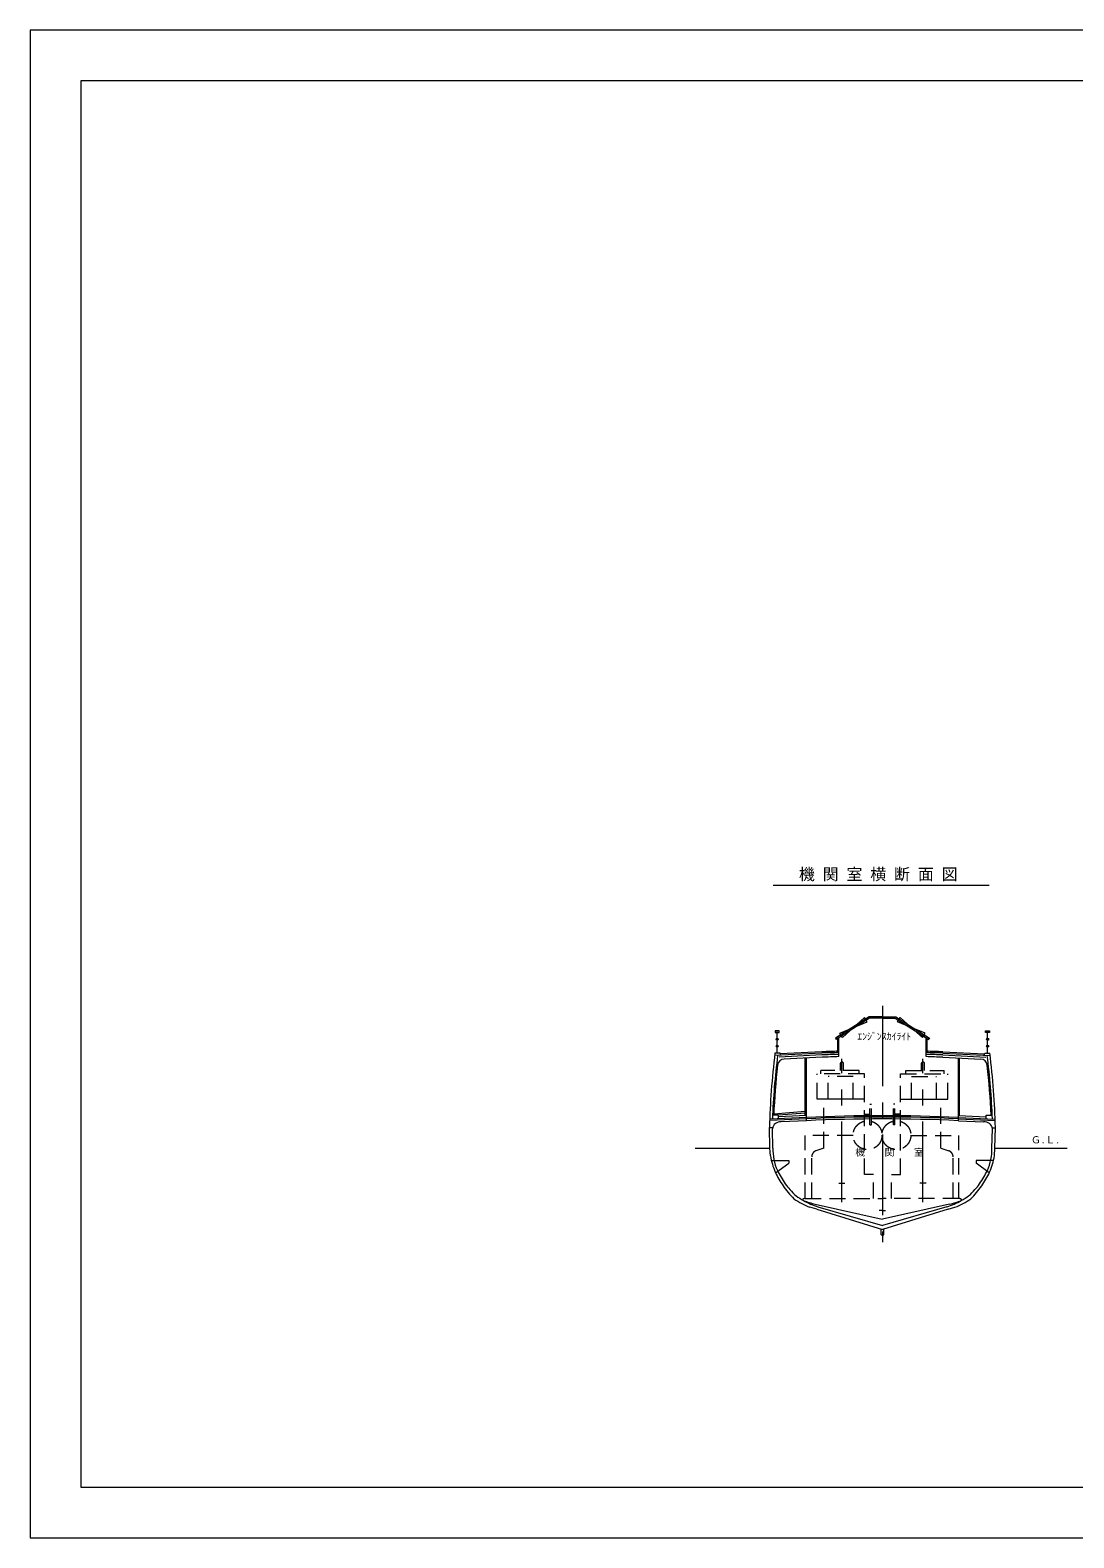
# Model space of a CAD drawing. Units: millimetres, scale not verified. Extents: x -51050 to 51050, y -29700 to 29700.
# Drawn here: x -51050 to -9960, y -29700 to 29700 of the extents above; entities that cross this region are included whole.
import ezdxf
from ezdxf.enums import TextEntityAlignment as Align

# ---------------------------------------------------------------- set-up
doc = ezdxf.new("R2010")
doc.units = ezdxf.units.MM
doc.header["$LTSCALE"] = 100
doc.linetypes.add('USER1', pattern=[50.8, 31.75, -6.35, 6.35, -6.35])
doc.linetypes.add('USER2', pattern=[9.525, 6.35, -3.175])
for name, color, linetype, lineweight in [('0-0_GL', 7, 'Continuous', 18), ('0-3_keijou', 7, 'Continuous', 18), ('0-4_frame', 7, 'Continuous', 18), ('0-5_text', 7, 'Continuous', 18), ('0-6_center', 7, 'USER1', 18)]:
    doc.layers.add(name, color=color, linetype=linetype, lineweight=lineweight)
doc.styles.add('ＭＳ ゴシック', font='')
doc.styles.get('ＭＳ ゴシック').set_extended_font_data('MS Gothic')

msp = doc.modelspace()

# ---------------------------------------------------------------- linework, layer by layer
at = {"layer": '0-0_GL'}
for p, q in [((-24866.2, -14341.3), (-21922, -14341.3)), ((-13069.8, -14341.3), (-10216.2, -14341.3))]:
    msp.add_line(p, q, dxfattribs=at)
at = {"layer": '0-3_keijou'}
for p, q in [((-18021.9, -9179.6), (-19348, -10017.5)), ((-18001, -9225.6), (-19321.2, -10059.8)), ((-18091.6, -9371.5), (-18198.5, -9202.5)), ((-17495.9, -9179.6), (-18021.9, -9179.6)), ((-17495.9, -9225.6), (-18001, -9225.6)), ((-17495.9, -9179.6), (-16969.9, -9179.6)), ((-17495.9, -9225.6), (-16990.8, -9225.6)), ((-16990.8, -9225.6), (-15670.6, -10059.8)), ((-16969.9, -9179.6), (-15643.9, -10017.5)), ((-16900.2, -9371.5), (-16793.4, -9202.5)), ((-21638, -10607.8), (-21638, -9735.5)), ((-21638, -10607.8), (-21638, -9791.9)), ((-19348, -10017.5), (-19321.2, -10059.8)), ((-19257.7, -10530.4), (-19257.7, -10019.7)), ((-19257.7, -10530.4), (-19257.7, -10019.7)), ((-19214.7, -10739.8), (-19214.7, -9992.5)), ((-19069.5, -9987.9), (-19176.4, -9818.9)), ((-15922.3, -9987.9), (-15815.5, -9818.9)), ((-15777.1, -10739.8), (-15777.1, -9992.5)), ((-15734.1, -10530.4), (-15734.1, -10019.7)), ((-15734.1, -10530.4), (-15734.1, -10019.7)), ((-15643.9, -10017.5), (-15670.6, -10059.8)), ((-13353.9, -10607.8), (-13353.9, -9735.5)), ((-13353.9, -10607.8), (-13353.9, -9791.9)), ((-19875, -10599.3), (-21729.7, -10699.8)), ((-19878, -10671), (-21565.3, -10762.2)), ((-19875.6, -10550), (-21520.8, -10633.4)), ((-15116.8, -10599.3), (-13262.1, -10699.8)), ((-15116.3, -10550), (-13471, -10633.4)), ((-15113.9, -10671), (-13426.6, -10762.2)), ((-19873.4, -10767.4), (-21364.4, -10845.3)), ((-20534.5, -13056.7), (-20534.5, -10801.9)), ((-20486.5, -13265.3), (-20486.5, -10799.4)), ((-15118.5, -10767.4), (-13627.4, -10845.3)), ((-14505.3, -13265.3), (-14505.3, -10799.4)), ((-14457.3, -13056.7), (-14457.3, -10801.9)), ((-18205.9, -12411.2), (-20064.9, -12411.2)), ((-16785.9, -12411.2), (-14926.9, -12411.2)), ((-21586.5, -13050.5), (-21817.5, -13045)), ((-20534.5, -12908.4), (-21774.9, -13007.2)), ((-21586.5, -13177.2), (-21586.5, -13050.5)), ((-20486.5, -13054.5), (-21586.5, -13106.6)), ((-20534.5, -12966.8), (-21585.1, -13050.5)), ((-14505.3, -13054.5), (-13405.4, -13106.6)), ((-13405.4, -13050.5), (-13174.3, -13045)), ((-13405.4, -13177.2), (-13405.4, -13050.5)), ((-21922, -14341.3), (-21943.2, -13538.8)), ((-21922, -14341.3), (-21943.2, -13538.8)), ((-21819.6, -13542.6), (-21943.1, -13542.6)), ((-20486.5, -13189), (-21935.1, -13257.6)), ((-20486.5, -13137.9), (-21932.8, -13206.4)), ((-21809, -14341.3), (-21829.1, -13583.3)), ((-20486.5, -13265.3), (-21482, -13307.9)), ((-14505.3, -13137.9), (-13059, -13206.4)), ((-14505.3, -13189), (-13056.8, -13257.6)), ((-14505.3, -13265.3), (-13509.9, -13307.9)), ((-13182.8, -14341.3), (-13162.8, -13583.3)), ((-13172.3, -13542.6), (-13048.7, -13542.6)), ((-13069.8, -14341.3), (-13048.6, -13538.8)), ((-13069.8, -14341.3), (-13048.6, -13538.8)), ((-21904.9, -14650.9), (-21922, -14341.3)), ((-21872.5, -14830), (-21183.8, -14830)), ((-21183.8, -14830), (-21183.8, -14934)), ((-13119.3, -14830), (-13808, -14830)), ((-13808, -14830), (-13808, -14934)), ((-13086.9, -14650.9), (-13069.8, -14341.3)), ((-21703.6, -15323), (-21183.8, -14934)), ((-13288.2, -15323), (-13808.1, -14934)), ((-19211.9, -15730.6), (-18971.9, -15730.6)), ((-15779.9, -15730.6), (-16019.9, -15730.6)), ((-20141.1, -16552.4), (-17499.7, -17139.4)), ((-14850.8, -16552.4), (-17492.1, -17139.4)), ((-20082, -16756.4), (-20352.7, -16673.2)), ((-20082, -16756.4), (-17494.8, -17547.9)), ((-20032.9, -16662.2), (-17495, -17395)), ((-17495.9, -16803.6), (-17623.2, -16803.6)), ((-14909.8, -16756.4), (-17497.1, -17547.9)), ((-14959, -16662.2), (-17496.8, -17395)), ((-17495.9, -16803.6), (-17368.6, -16803.6)), ((-14909.8, -16756.4), (-14639.1, -16673.2)), ((-17549.8, -17756.2), (-17549.8, -17532.1)), ((-17495.9, -17769.1), (-17495.9, -18055.5)), ((-17495.9, -17769.1), (-17495.9, -18055.5)), ((-17442.1, -17756.2), (-17442.1, -17532.1))]:
    msp.add_line(p, q, dxfattribs=at)
at = {"layer": '0-3_keijou', "linetype": 'USER2'}
for p, q in [((-19920.9, -11416.2), (-19920.9, -11281.2)), ((-19151.9, -11281.2), (-19151.9, -10998.6)), ((-19031.9, -11281.2), (-19031.9, -10998.6)), ((-15959.9, -11281.2), (-15959.9, -10998.6)), ((-15839.9, -11281.2), (-15839.9, -10998.6)), ((-15071, -11416.2), (-15071, -11281.2)), ((-20064.9, -12411.2), (-20064.9, -11416.2)), ((-18205.9, -11416.2), (-20064.9, -11416.2)), ((-19625.9, -12411.2), (-19625.9, -11519.2)), ((-18644.9, -11519.2), (-19625.9, -11519.2)), ((-18644.9, -12411.2), (-18644.9, -11519.2)), ((-16785.9, -11416.2), (-14926.9, -11416.2)), ((-16346.9, -12411.2), (-16346.9, -11519.2)), ((-16346.9, -11519.2), (-15365.9, -11519.2)), ((-15365.9, -12411.2), (-15365.9, -11519.2)), ((-14926.9, -12411.2), (-14926.9, -11416.2)), ((-19801.9, -14341.3), (-19801.9, -12411.2)), ((-15189.9, -14341.3), (-15189.9, -12411.2)), ((-18205.9, -13010), (-17989.9, -13010)), ((-18205.9, -13010), (-17989.9, -13010)), ((-18205.9, -13055), (-17989.9, -13055)), ((-17929.9, -13425.4), (-17929.9, -12619.4)), ((-17061.9, -13425.4), (-17061.9, -12619.4)), ((-16785.9, -13010), (-17001.9, -13010)), ((-16785.9, -13010), (-17001.9, -13010)), ((-16785.9, -13055), (-17001.9, -13055)), ((-17989.9, -13425.4), (-17929.9, -13425.4)), ((-17001.9, -13425.4), (-17061.9, -13425.4)), ((-18648.4, -13843.1), (-20537.4, -13843.1)), ((-20537.4, -16334.6), (-20537.4, -13843.1)), ((-16376.5, -13843.1), (-14487.4, -13843.1)), ((-14487.4, -16334.6), (-14487.4, -13843.1)), ((-20279.9, -16334.6), (-20279.9, -14689.1)), ((-19801.9, -14341.3), (-20114.6, -14453.9)), ((-15189.9, -14341.3), (-14877.2, -14453.9)), ((-14711.9, -16334.6), (-14711.9, -14689.1)), ((-20537.4, -16334.6), (-17495.9, -16334.6)), ((-14487.4, -16334.6), (-17495.9, -16334.6))]:
    msp.add_line(p, q, dxfattribs=at)
at = {"layer": '0-3_keijou'}
for points in [[(-19176.4, -9818.9), (-18634.3, -9594.6), (-18091.6, -9371.5)], [(-18198.5, -9202.5), (-18634.3, -9594.6), (-19069.5, -9987.9)], [(-15815.5, -9818.9), (-16357.5, -9594.6), (-16900.2, -9371.5)], [(-16793.4, -9202.5), (-16357.5, -9594.6), (-15922.3, -9987.9)], [(-21507.4, -10687.7), (-21527.1, -10607.8), (-21727.7, -10607.8)], [(-13484.4, -10687.7), (-13464.7, -10607.8), (-13264.1, -10607.8)]]:
    msp.add_lwpolyline(points, dxfattribs=at)
for points in [[(-21560.5, -9726.9), (-21715.5, -9726.9), (-21715.5, -9791.9), (-21560.5, -9791.9)], [(-13431.4, -9726.9), (-13276.4, -9726.9), (-13276.4, -9791.9), (-13431.4, -9791.9)]]:
    msp.add_lwpolyline(points, close=True, dxfattribs=at)
at = {"layer": '0-3_keijou', "linetype": 'USER2'}
for points in [[(-18413.9, -11416.2), (-18413.9, -11281.2), (-19920.9, -11281.2)], [(-16577.9, -11416.2), (-16577.9, -11281.2), (-15071, -11281.2)], [(-17851.9, -16334.6), (-17851.9, -15386.6), (-18205.9, -15386.6), (-18205.9, -11416.2)], [(-17139.9, -16334.6), (-17139.9, -15386.6), (-16785.9, -15386.6), (-16785.9, -11416.2)], [(-17989.9, -13425.4), (-17989.9, -12619.4), (-17929.9, -12619.4)], [(-17001.9, -13425.4), (-17001.9, -12619.4), (-17061.9, -12619.4)]]:
    msp.add_lwpolyline(points, dxfattribs=at)
at = {"layer": '0-3_keijou'}
for centre in [(-21638, -10058.9), (-13353.9, -10058.9), (-21638, -10326.5), (-13353.9, -10326.5)]:
    msp.add_circle(centre, 40, dxfattribs=at)
at = {"layer": '0-3_keijou', "linetype": 'USER2'}
for centre in [(-18080.4, -13836.6), (-16944.4, -13836.6)]:
    msp.add_circle(centre, 568, dxfattribs=at)
at = {"layer": '0-3_keijou'}
for centre, radius, start, end in [((8024.9, -14269.1), 29977, 172.98457, 178.60409), ((-18509.8, -52914.9), 42266, 90.95568, 91.85505), ((-18508.2, -52843.3), 42266, 90.95774, 91.85505), ((-12074.7, -247099), 236677.6, 91.72873, 91.8888), ((-22917.1, -247099), 236677.6, 88.1112, 88.27127), ((-16483.6, -52843.3), 42266, 88.14495, 89.04226), ((-16482.1, -52914.9), 42266, 88.14495, 89.04432), ((-43016.7, -14269.1), 29977, 1.39591, 7.01543), ((6296.1, -14266.9), 28144.2, 172.70644, 177.80447), ((6296.1, -14266.9), 28099.2, 173.47992, 177.50977), ((-21374, -11093.1), 248, 87.79111, 176.07647), ((-17778.7, -52896.4), 42181, 91.95097, 92.84641), ((-19121.9, -10998.6), 30, 151.46988, 180), ((-19091.9, -11014.9), 64.2, 28.53012, 151.46988), ((-19061.9, -10998.6), 30, 0, 28.53012), ((-15929.9, -10998.6), 30, 151.46988, 180), ((-15899.9, -11014.9), 64.2, 28.53012, 151.46988), ((-15869.9, -10998.6), 30, 0, 28.53012), ((-17213.2, -52896.4), 42181, 87.15359, 88.04903), ((-13617.9, -11093.1), 248, 3.92353, 92.20889), ((-41288, -14266.9), 28144.2, 2.19553, 7.29356), ((-41288, -14266.9), 28099.2, 2.49023, 6.52008), ((-21502.9, -13637.9), 330.7, 86.36956, 170.49989), ((-17495.9, -78293.9), 65224.6, 87.37202, 92.62798), ((-17495.9, -78345), 65224.7, 87.37202, 92.62798), ((-17495.9, -78421.4), 65224.7, 87.37202, 92.62798), ((-13488.9, -13637.9), 330.7, 9.50011, 93.63044), ((-19033.9, -14164.7), 2911.9, 189.61322, 202.9238), ((-19797.8, -14393.8), 2011.9, 178.50642, 204.36686), ((-15194, -14393.8), 2011.9, 335.63314, 1.49358), ((-15958, -14164.7), 2911.9, 337.0762, 350.38678), ((-16965, -12908.1), 5318.5, 206.71284, 213.35486), ((-16879.6, -12833), 5318.5, 206.71284, 213.35486), ((-18112.2, -12833), 5318.5, 326.64514, 333.28716), ((-18026.8, -12908.1), 5318.5, 326.64514, 333.28716), ((-18407.5, -13733), 3661.6, 214.984, 225.41222), ((-19698.5, -14586.8), 2001.5, 215.78819, 224.09291), ((-19910.6, -14995.7), 1571.5, 218.75913, 244.00695), ((-15081.3, -14995.7), 1571.5, 295.99305, 321.24087), ((-16584.4, -13733), 3661.6, 314.58778, 325.016), ((-15293.4, -14586.8), 2001.5, 315.90709, 324.21181), ((-19257, -13858.9), 3020.1, 235.26152, 248.72663), ((-18997.4, -13595.3), 3237, 240.33999, 251.34472), ((-19391.7, -13371.3), 3268.2, 248.31545, 256.7447), ((-15994.4, -13595.3), 3237, 288.65528, 299.66001), ((-15600.1, -13371.3), 3268.2, 283.2553, 291.68455), ((-15734.9, -13858.9), 3020.1, 291.27337, 304.73848), ((-17494.8, -17645.5), 123.6, 243.57356, 269.47405), ((-17497.1, -17645.5), 123.6, 270.52595, 296.42644)]:
    msp.add_arc(centre, radius, start, end, dxfattribs=at)
at = {"layer": '0-3_keijou', "linetype": 'USER2'}
for centre, radius, start, end in [((-20029.9, -14689.1), 250, 109.80228, 180), ((-14961.9, -14689.1), 250, 0, 70.19772), ((-20572.8, -16415.6), 81.8, 121.5184, 156.84971), ((-20550.5, -16521.2), 187.1, 85.98735, 110.33571), ((-14474, -16519), 184.9, 69.51714, 94.1598), ((-14452.1, -16415.6), 81.8, 12.3422, 58.4816)]:
    msp.add_arc(centre, radius, start, end, dxfattribs=at)
at = {"layer": '0-4_frame'}
for points in [[(-51050, -29700), (51050, -29700), (51050, 29700), (-51050, 29700)], [(-49050, -27700), (49050, -27700), (49050, 27700), (-49050, 27700)]]:
    msp.add_lwpolyline(points, close=True, dxfattribs=at)
at = {"layer": '0-5_text'}
msp.add_line((-21801.4, -3990), (-13297.6, -3990), dxfattribs=at)
at = {"layer": '0-6_center'}
for p, q in [((-17495.9, -8734.4), (-17495.9, -18050.5)), ((-19091.9, -16476), (-19091.9, -10827)), ((-15899.9, -16476), (-15899.9, -10827))]:
    msp.add_line(p, q, dxfattribs=at)

# ---------------------------------------------------------------- texts
at = {"layer": '0-5_text', "style": 'ＭＳ ゴシック'}
for s, height, p in [('機 関 室 横 断 面 図', 458.2, (-20782.3, -3921.5)), ('ｴﾝｼﾞﾝｽｶｲﾗｲﾄ', 274.9, (-18484.9, -10167)), ('Ｇ.Ｌ.', 274.9, (-11648.1, -14239.8)), ('機\u3000\u3000関\u3000\u3000室', 274.9, (-18564.2, -14728.7))]:
    msp.add_text(s, height=height, dxfattribs=at).set_placement(p, align=Align.BOTTOM_LEFT)

doc.saveas('drawing.dxf')
